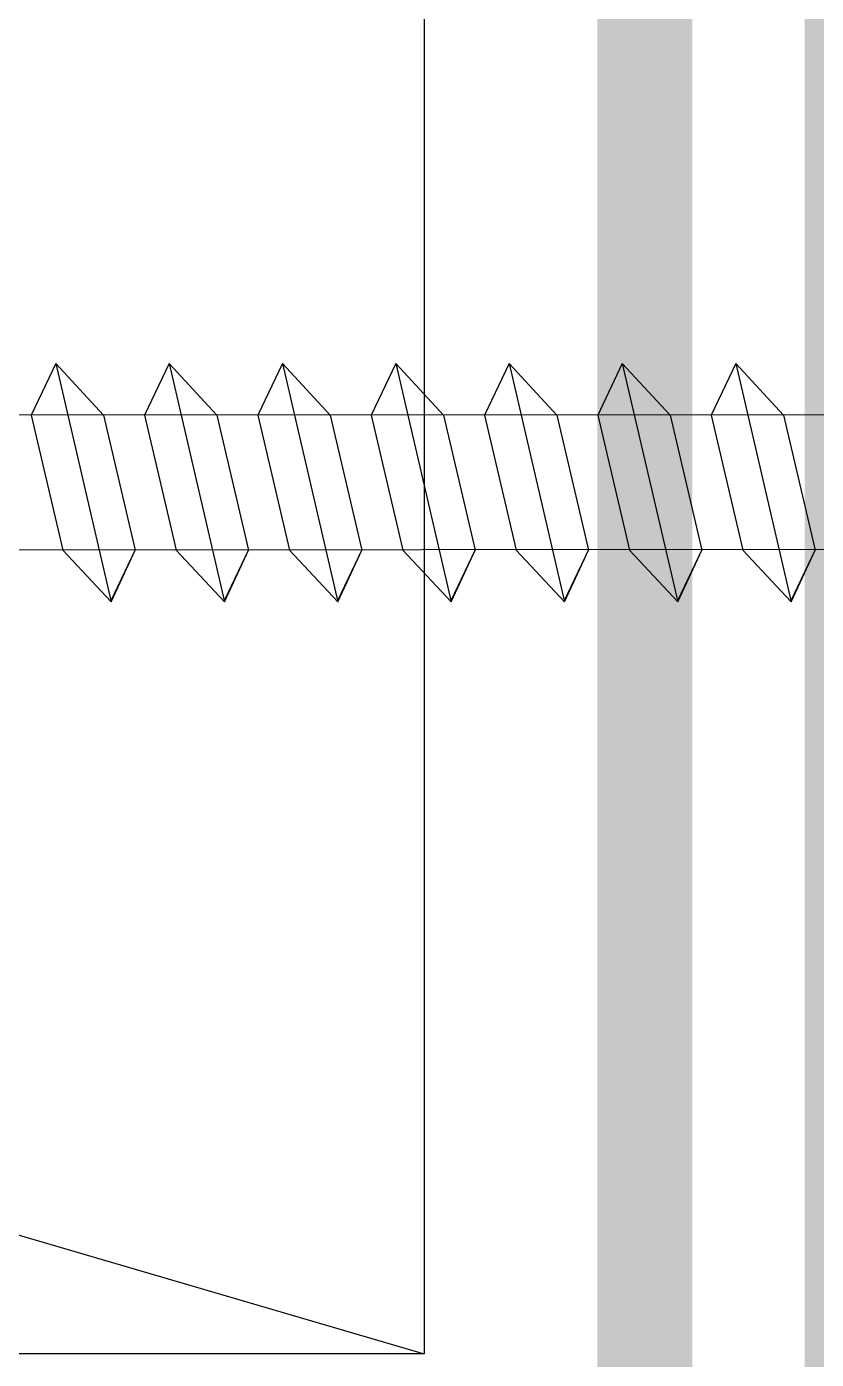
# Model space of a CAD drawing. Header units: inches. Extents: x -763.7 to -743.6, y -96.2 to -79.4.
# Drawn here: x -760.111 to -759.799, y -83.851 to -83.325 of the extents above; entities that cross this region are included whole.
import ezdxf

# ---------------------------------------------------------------- set-up
doc = ezdxf.new("R2010")
doc.units = ezdxf.units.IN
doc.header["$MEASUREMENT"] = 0
doc.layers.get('0').update_dxf_attribs({"linetype": 'CONTINUOUS'})
for name, color, linetype in [('FSBP-ACCESSORY-OTHER', 7, 'CONTINUOUS'), ('FSBP-ANNO-NOTE', 7, 'CONTINUOUS'), ('FSBP-MEMBRANE', 7, 'CONTINUOUS'), ('FSBP-WOOD', 7, 'CONTINUOUS')]:
    doc.layers.add(name, color=color, linetype=linetype)
doc.styles.add('ARIAL_NAR', font='ARIALN.TTF')
doc.dimstyles.new('FSBP-LEADER', dxfattribs={"dimtxt": 0.1875, "dimasz": 0.25, "dimexe": 0.0625, "dimexo": 0.125, "dimgap": 0.125, "dimtad": 0, "dimtih": 1, "dimtoh": 1, "dimdec": 4, "dimzin": 0, "dimdsep": 46, "dimlunit": 4, "dimtxsty": 'ARIAL_NAR', "dimcen": 0.09375, "dimclrd": 256, "dimclre": 256, "dimclrt": 256, "dimadec": 0, "dimazin": 0, "dimtfac": 1, "dimtdec": 4, "dimtofl": 0, "dimtmove": 0, "dimatfit": 3, "dimfxl": 0, "dimtolj": 1, "dimtzin": 0, "dimlwd": -1, "dimlwe": -1, "dimarcsym": 0})

msp = doc.modelspace()

# ---------------------------------------------------------------- linework, layer by layer
for p, q in [((-760.0993, -83.45795), (-760.10896, -83.47834)), ((-760.0993, -83.45795), (-760.10896, -83.47834)), ((-760.0993, -83.45795), (-760.10896, -83.47834)), ((-760.0993, -83.45795), (-760.10896, -83.47834)), ((-760.0993, -83.45795), (-760.10896, -83.47834)), ((-760.0993, -83.45795), (-760.10896, -83.47834)), ((-760.0993, -83.45795), (-760.10896, -83.47834)), ((-760.0993, -83.45795), (-760.10896, -83.47834)), ((-760.0993, -83.45795), (-760.10896, -83.47834)), ((-760.0993, -83.45795), (-760.10896, -83.47834)), ((-760.0993, -83.45795), (-760.10896, -83.47834)), ((-760.0993, -83.45795), (-760.10896, -83.47834)), ((-760.0993, -83.45795), (-760.10896, -83.47834)), ((-760.0993, -83.45795), (-760.10896, -83.47834)), ((-760.0993, -83.45795), (-760.10896, -83.47834)), ((-760.0993, -83.45795), (-760.10896, -83.47834)), ((-760.0993, -83.45795), (-760.07733, -83.55206)), ((-760.0993, -83.45795), (-760.08045, -83.47833)), ((-760.0993, -83.45795), (-760.07733, -83.55206)), ((-760.0993, -83.45795), (-760.08045, -83.47833)), ((-760.0993, -83.45795), (-760.07733, -83.55206)), ((-760.0993, -83.45795), (-760.08045, -83.47833)), ((-760.0993, -83.45795), (-760.07733, -83.55206)), ((-760.0993, -83.45795), (-760.08045, -83.47833)), ((-760.0993, -83.45795), (-760.07733, -83.55206)), ((-760.0993, -83.45795), (-760.08045, -83.47833)), ((-760.0993, -83.45795), (-760.07733, -83.55206)), ((-760.0993, -83.45795), (-760.08045, -83.47833)), ((-760.0993, -83.45795), (-760.07733, -83.55206)), ((-760.0993, -83.45795), (-760.08045, -83.47833)), ((-760.0993, -83.45795), (-760.07733, -83.55206)), ((-760.0993, -83.45795), (-760.08045, -83.47833)), ((-760.0993, -83.45795), (-760.07733, -83.55206)), ((-760.0993, -83.45795), (-760.08045, -83.47833)), ((-760.0993, -83.45795), (-760.07733, -83.55206)), ((-760.0993, -83.45795), (-760.08045, -83.47833)), ((-760.0993, -83.45795), (-760.07733, -83.55206)), ((-760.0993, -83.45795), (-760.08045, -83.47833)), ((-760.0993, -83.45795), (-760.07733, -83.55206)), ((-760.0993, -83.45795), (-760.08045, -83.47833)), ((-760.0993, -83.45795), (-760.07733, -83.55206)), ((-760.0993, -83.45795), (-760.08045, -83.47833)), ((-760.0993, -83.45795), (-760.07733, -83.55206)), ((-760.0993, -83.45795), (-760.08045, -83.47833)), ((-760.0993, -83.45795), (-760.07733, -83.55206)), ((-760.0993, -83.45795), (-760.08045, -83.47833)), ((-760.0993, -83.45795), (-760.07733, -83.55206)), ((-760.0993, -83.45795), (-760.08045, -83.47833)), ((-760.05453, -83.45795), (-760.0642, -83.47834)), ((-760.05453, -83.45795), (-760.0642, -83.47834)), ((-760.05453, -83.45795), (-760.0642, -83.47834)), ((-760.05453, -83.45795), (-760.0642, -83.47834)), ((-760.05453, -83.45795), (-760.0642, -83.47834)), ((-760.05453, -83.45795), (-760.0642, -83.47834)), ((-760.05453, -83.45795), (-760.0642, -83.47834)), ((-760.05453, -83.45795), (-760.0642, -83.47834)), ((-760.05453, -83.45795), (-760.0642, -83.47834)), ((-760.05453, -83.45795), (-760.0642, -83.47834)), ((-760.05453, -83.45795), (-760.0642, -83.47834)), ((-760.05453, -83.45795), (-760.0642, -83.47834)), ((-760.05453, -83.45795), (-760.0642, -83.47834)), ((-760.05453, -83.45795), (-760.0642, -83.47834)), ((-760.05453, -83.45795), (-760.0642, -83.47834)), ((-760.05453, -83.45795), (-760.0642, -83.47834)), ((-760.05453, -83.45795), (-760.03257, -83.55206)), ((-760.05453, -83.45795), (-760.03568, -83.47833)), ((-760.05453, -83.45795), (-760.03257, -83.55206)), ((-760.05453, -83.45795), (-760.03568, -83.47833)), ((-760.05453, -83.45795), (-760.03257, -83.55206)), ((-760.05453, -83.45795), (-760.03568, -83.47833)), ((-760.05453, -83.45795), (-760.03257, -83.55206)), ((-760.05453, -83.45795), (-760.03568, -83.47833)), ((-760.05453, -83.45795), (-760.03257, -83.55206)), ((-760.05453, -83.45795), (-760.03568, -83.47833)), ((-760.05453, -83.45795), (-760.03257, -83.55206)), ((-760.05453, -83.45795), (-760.03568, -83.47833)), ((-760.05453, -83.45795), (-760.03257, -83.55206)), ((-760.05453, -83.45795), (-760.03568, -83.47833)), ((-760.05453, -83.45795), (-760.03257, -83.55206)), ((-760.05453, -83.45795), (-760.03568, -83.47833)), ((-760.05453, -83.45795), (-760.03257, -83.55206)), ((-760.05453, -83.45795), (-760.03568, -83.47833)), ((-760.05453, -83.45795), (-760.03257, -83.55206)), ((-760.05453, -83.45795), (-760.03568, -83.47833)), ((-760.05453, -83.45795), (-760.03257, -83.55206)), ((-760.05453, -83.45795), (-760.03568, -83.47833)), ((-760.05453, -83.45795), (-760.03257, -83.55206)), ((-760.05453, -83.45795), (-760.03568, -83.47833)), ((-760.05453, -83.45795), (-760.03257, -83.55206)), ((-760.05453, -83.45795), (-760.03568, -83.47833)), ((-760.05453, -83.45795), (-760.03257, -83.55206)), ((-760.05453, -83.45795), (-760.03568, -83.47833)), ((-760.05453, -83.45795), (-760.03257, -83.55206)), ((-760.05453, -83.45795), (-760.03568, -83.47833)), ((-760.05453, -83.45795), (-760.03257, -83.55206)), ((-760.05453, -83.45795), (-760.03568, -83.47833)), ((-760.00977, -83.45795), (-760.01943, -83.47834)), ((-760.00977, -83.45795), (-760.01943, -83.47834)), ((-760.00977, -83.45795), (-760.01943, -83.47834)), ((-760.00977, -83.45795), (-760.01943, -83.47834)), ((-760.00977, -83.45795), (-760.01943, -83.47834)), ((-760.00977, -83.45795), (-760.01943, -83.47834)), ((-760.00977, -83.45795), (-760.01943, -83.47834)), ((-760.00977, -83.45795), (-760.01943, -83.47834)), ((-760.00977, -83.45795), (-760.01943, -83.47834)), ((-760.00977, -83.45795), (-760.01943, -83.47834)), ((-760.00977, -83.45795), (-760.01943, -83.47834)), ((-760.00977, -83.45795), (-760.01943, -83.47834)), ((-760.00977, -83.45795), (-760.01943, -83.47834)), ((-760.00977, -83.45795), (-760.01943, -83.47834)), ((-760.00977, -83.45795), (-760.01943, -83.47834)), ((-760.00977, -83.45795), (-760.01943, -83.47834)), ((-760.00977, -83.45795), (-759.98781, -83.55206)), ((-760.00977, -83.45795), (-759.99092, -83.47833)), ((-760.00977, -83.45795), (-759.98781, -83.55206)), ((-760.00977, -83.45795), (-759.99092, -83.47833)), ((-760.00977, -83.45795), (-759.98781, -83.55206)), ((-760.00977, -83.45795), (-759.99092, -83.47833)), ((-760.00977, -83.45795), (-759.98781, -83.55206)), ((-760.00977, -83.45795), (-759.99092, -83.47833)), ((-760.00977, -83.45795), (-759.98781, -83.55206)), ((-760.00977, -83.45795), (-759.99092, -83.47833)), ((-760.00977, -83.45795), (-759.98781, -83.55206)), ((-760.00977, -83.45795), (-759.99092, -83.47833)), ((-760.00977, -83.45795), (-759.98781, -83.55206)), ((-760.00977, -83.45795), (-759.99092, -83.47833)), ((-760.00977, -83.45795), (-759.98781, -83.55206)), ((-760.00977, -83.45795), (-759.99092, -83.47833)), ((-760.00977, -83.45795), (-759.98781, -83.55206)), ((-760.00977, -83.45795), (-759.99092, -83.47833)), ((-760.00977, -83.45795), (-759.98781, -83.55206)), ((-760.00977, -83.45795), (-759.99092, -83.47833)), ((-760.00977, -83.45795), (-759.98781, -83.55206)), ((-760.00977, -83.45795), (-759.99092, -83.47833)), ((-760.00977, -83.45795), (-759.98781, -83.55206)), ((-760.00977, -83.45795), (-759.99092, -83.47833)), ((-760.00977, -83.45795), (-759.98781, -83.55206)), ((-760.00977, -83.45795), (-759.99092, -83.47833)), ((-760.00977, -83.45795), (-759.98781, -83.55206)), ((-760.00977, -83.45795), (-759.99092, -83.47833)), ((-760.00977, -83.45795), (-759.98781, -83.55206)), ((-760.00977, -83.45795), (-759.99092, -83.47833)), ((-760.00977, -83.45795), (-759.98781, -83.55206)), ((-760.00977, -83.45795), (-759.99092, -83.47833)), ((-759.965, -83.45795), (-759.97467, -83.47834)), ((-759.965, -83.45795), (-759.97467, -83.47834)), ((-759.965, -83.45795), (-759.97467, -83.47834)), ((-759.965, -83.45795), (-759.97467, -83.47834)), ((-759.965, -83.45795), (-759.97467, -83.47834)), ((-759.965, -83.45795), (-759.97467, -83.47834)), ((-759.965, -83.45795), (-759.97467, -83.47834)), ((-759.965, -83.45795), (-759.97467, -83.47834)), ((-759.965, -83.45795), (-759.97467, -83.47834)), ((-759.965, -83.45795), (-759.97467, -83.47834)), ((-759.965, -83.45795), (-759.97467, -83.47834)), ((-759.965, -83.45795), (-759.97467, -83.47834)), ((-759.965, -83.45795), (-759.97467, -83.47834)), ((-759.965, -83.45795), (-759.97467, -83.47834)), ((-759.965, -83.45795), (-759.97467, -83.47834)), ((-759.965, -83.45795), (-759.97467, -83.47834)), ((-759.965, -83.45795), (-759.94304, -83.55206)), ((-759.965, -83.45795), (-759.94616, -83.47833)), ((-759.965, -83.45795), (-759.94304, -83.55206)), ((-759.965, -83.45795), (-759.94616, -83.47833)), ((-759.965, -83.45795), (-759.94304, -83.55206)), ((-759.965, -83.45795), (-759.94616, -83.47833)), ((-759.965, -83.45795), (-759.94304, -83.55206)), ((-759.965, -83.45795), (-759.94616, -83.47833)), ((-759.965, -83.45795), (-759.94304, -83.55206)), ((-759.965, -83.45795), (-759.94616, -83.47833)), ((-759.965, -83.45795), (-759.94304, -83.55206)), ((-759.965, -83.45795), (-759.94616, -83.47833)), ((-759.965, -83.45795), (-759.94304, -83.55206)), ((-759.965, -83.45795), (-759.94616, -83.47833)), ((-759.965, -83.45795), (-759.94304, -83.55206)), ((-759.965, -83.45795), (-759.94616, -83.47833)), ((-759.965, -83.45795), (-759.94304, -83.55206)), ((-759.965, -83.45795), (-759.94616, -83.47833)), ((-759.965, -83.45795), (-759.94304, -83.55206)), ((-759.965, -83.45795), (-759.94616, -83.47833)), ((-759.965, -83.45795), (-759.94304, -83.55206)), ((-759.965, -83.45795), (-759.94616, -83.47833)), ((-759.965, -83.45795), (-759.94304, -83.55206)), ((-759.965, -83.45795), (-759.94616, -83.47833)), ((-759.965, -83.45795), (-759.94304, -83.55206)), ((-759.965, -83.45795), (-759.94616, -83.47833)), ((-759.965, -83.45795), (-759.94304, -83.55206)), ((-759.965, -83.45795), (-759.94616, -83.47833)), ((-759.965, -83.45795), (-759.94304, -83.55206)), ((-759.965, -83.45795), (-759.94616, -83.47833)), ((-759.965, -83.45795), (-759.94304, -83.55206)), ((-759.965, -83.45795), (-759.94616, -83.47833)), ((-759.92024, -83.45795), (-759.9299, -83.47834)), ((-759.92024, -83.45795), (-759.9299, -83.47834)), ((-759.92024, -83.45795), (-759.9299, -83.47834)), ((-759.92024, -83.45795), (-759.9299, -83.47834)), ((-759.92024, -83.45795), (-759.9299, -83.47834)), ((-759.92024, -83.45795), (-759.9299, -83.47834)), ((-759.92024, -83.45795), (-759.9299, -83.47834)), ((-759.92024, -83.45795), (-759.9299, -83.47834)), ((-759.92024, -83.45795), (-759.9299, -83.47834)), ((-759.92024, -83.45795), (-759.9299, -83.47834)), ((-759.92024, -83.45795), (-759.9299, -83.47834)), ((-759.92024, -83.45795), (-759.9299, -83.47834)), ((-759.92024, -83.45795), (-759.9299, -83.47834)), ((-759.92024, -83.45795), (-759.9299, -83.47834)), ((-759.92024, -83.45795), (-759.9299, -83.47834)), ((-759.92024, -83.45795), (-759.9299, -83.47834)), ((-759.92024, -83.45795), (-759.89828, -83.55206)), ((-759.92024, -83.45795), (-759.90139, -83.47833)), ((-759.92024, -83.45795), (-759.89828, -83.55206)), ((-759.92024, -83.45795), (-759.90139, -83.47833)), ((-759.92024, -83.45795), (-759.89828, -83.55206)), ((-759.92024, -83.45795), (-759.90139, -83.47833)), ((-759.92024, -83.45795), (-759.89828, -83.55206)), ((-759.92024, -83.45795), (-759.90139, -83.47833)), ((-759.92024, -83.45795), (-759.89828, -83.55206)), ((-759.92024, -83.45795), (-759.90139, -83.47833)), ((-759.92024, -83.45795), (-759.89828, -83.55206)), ((-759.92024, -83.45795), (-759.90139, -83.47833)), ((-759.92024, -83.45795), (-759.89828, -83.55206)), ((-759.92024, -83.45795), (-759.90139, -83.47833)), ((-759.92024, -83.45795), (-759.89828, -83.55206)), ((-759.92024, -83.45795), (-759.90139, -83.47833)), ((-759.92024, -83.45795), (-759.89828, -83.55206)), ((-759.92024, -83.45795), (-759.90139, -83.47833)), ((-759.92024, -83.45795), (-759.89828, -83.55206)), ((-759.92024, -83.45795), (-759.90139, -83.47833)), ((-759.92024, -83.45795), (-759.89828, -83.55206)), ((-759.92024, -83.45795), (-759.90139, -83.47833)), ((-759.92024, -83.45795), (-759.89828, -83.55206)), ((-759.92024, -83.45795), (-759.90139, -83.47833)), ((-759.92024, -83.45795), (-759.89828, -83.55206)), ((-759.92024, -83.45795), (-759.90139, -83.47833)), ((-759.92024, -83.45795), (-759.89828, -83.55206)), ((-759.92024, -83.45795), (-759.90139, -83.47833)), ((-759.92024, -83.45795), (-759.89828, -83.55206)), ((-759.92024, -83.45795), (-759.90139, -83.47833)), ((-759.92024, -83.45795), (-759.89828, -83.55206)), ((-759.92024, -83.45795), (-759.90139, -83.47833)), ((-759.87548, -83.45795), (-759.88514, -83.47834)), ((-759.87548, -83.45795), (-759.88514, -83.47834)), ((-759.87548, -83.45795), (-759.88514, -83.47834)), ((-759.87548, -83.45795), (-759.88514, -83.47834)), ((-759.87548, -83.45795), (-759.88514, -83.47834)), ((-759.87548, -83.45795), (-759.88514, -83.47834)), ((-759.87548, -83.45795), (-759.88514, -83.47834)), ((-759.87548, -83.45795), (-759.88514, -83.47834)), ((-759.87548, -83.45795), (-759.88514, -83.47834)), ((-759.87548, -83.45795), (-759.88514, -83.47834)), ((-759.87548, -83.45795), (-759.88514, -83.47834)), ((-759.87548, -83.45795), (-759.88514, -83.47834)), ((-759.87548, -83.45795), (-759.88514, -83.47834)), ((-759.87548, -83.45795), (-759.88514, -83.47834)), ((-759.87548, -83.45795), (-759.88514, -83.47834)), ((-759.87548, -83.45795), (-759.88514, -83.47834)), ((-759.87548, -83.45795), (-759.85351, -83.55206)), ((-759.87548, -83.45795), (-759.85663, -83.47833)), ((-759.87548, -83.45795), (-759.85351, -83.55206)), ((-759.87548, -83.45795), (-759.85663, -83.47833)), ((-759.87548, -83.45795), (-759.85351, -83.55206)), ((-759.87548, -83.45795), (-759.85663, -83.47833)), ((-759.87548, -83.45795), (-759.85351, -83.55206)), ((-759.87548, -83.45795), (-759.85663, -83.47833)), ((-759.87548, -83.45795), (-759.85351, -83.55206)), ((-759.87548, -83.45795), (-759.85663, -83.47833)), ((-759.87548, -83.45795), (-759.85351, -83.55206)), ((-759.87548, -83.45795), (-759.85663, -83.47833)), ((-759.87548, -83.45795), (-759.85351, -83.55206)), ((-759.87548, -83.45795), (-759.85663, -83.47833)), ((-759.87548, -83.45795), (-759.85351, -83.55206)), ((-759.87548, -83.45795), (-759.85663, -83.47833)), ((-759.87548, -83.45795), (-759.85351, -83.55206)), ((-759.87548, -83.45795), (-759.85663, -83.47833)), ((-759.87548, -83.45795), (-759.85351, -83.55206)), ((-759.87548, -83.45795), (-759.85663, -83.47833)), ((-759.87548, -83.45795), (-759.85351, -83.55206)), ((-759.87548, -83.45795), (-759.85663, -83.47833)), ((-759.87548, -83.45795), (-759.85351, -83.55206)), ((-759.87548, -83.45795), (-759.85663, -83.47833)), ((-759.87548, -83.45795), (-759.85351, -83.55206)), ((-759.87548, -83.45795), (-759.85663, -83.47833)), ((-759.87548, -83.45795), (-759.85351, -83.55206)), ((-759.87548, -83.45795), (-759.85663, -83.47833)), ((-759.87548, -83.45795), (-759.85351, -83.55206)), ((-759.87548, -83.45795), (-759.85663, -83.47833)), ((-759.87548, -83.45795), (-759.85351, -83.55206)), ((-759.87548, -83.45795), (-759.85663, -83.47833)), ((-759.83071, -83.45795), (-759.84037, -83.47834)), ((-759.83071, -83.45795), (-759.84037, -83.47834)), ((-759.83071, -83.45795), (-759.84037, -83.47834)), ((-759.83071, -83.45795), (-759.84037, -83.47834)), ((-759.83071, -83.45795), (-759.84037, -83.47834)), ((-759.83071, -83.45795), (-759.84037, -83.47834)), ((-759.83071, -83.45795), (-759.84037, -83.47834)), ((-759.83071, -83.45795), (-759.84037, -83.47834)), ((-759.83071, -83.45795), (-759.84037, -83.47834)), ((-759.83071, -83.45795), (-759.84037, -83.47834)), ((-759.83071, -83.45795), (-759.84037, -83.47834)), ((-759.83071, -83.45795), (-759.84037, -83.47834)), ((-759.83071, -83.45795), (-759.84037, -83.47834)), ((-759.83071, -83.45795), (-759.84037, -83.47834)), ((-759.83071, -83.45795), (-759.84037, -83.47834)), ((-759.83071, -83.45795), (-759.84037, -83.47834)), ((-759.83071, -83.45795), (-759.80875, -83.55206)), ((-759.83071, -83.45795), (-759.81186, -83.47833)), ((-759.83071, -83.45795), (-759.80875, -83.55206)), ((-759.83071, -83.45795), (-759.81186, -83.47833)), ((-759.83071, -83.45795), (-759.80875, -83.55206)), ((-759.83071, -83.45795), (-759.81186, -83.47833)), ((-759.83071, -83.45795), (-759.80875, -83.55206)), ((-759.83071, -83.45795), (-759.81186, -83.47833)), ((-759.83071, -83.45795), (-759.80875, -83.55206)), ((-759.83071, -83.45795), (-759.81186, -83.47833)), ((-759.83071, -83.45795), (-759.80875, -83.55206)), ((-759.83071, -83.45795), (-759.81186, -83.47833)), ((-759.83071, -83.45795), (-759.80875, -83.55206)), ((-759.83071, -83.45795), (-759.81186, -83.47833)), ((-759.83071, -83.45795), (-759.80875, -83.55206)), ((-759.83071, -83.45795), (-759.81186, -83.47833)), ((-759.83071, -83.45795), (-759.80875, -83.55206)), ((-759.83071, -83.45795), (-759.81186, -83.47833)), ((-759.83071, -83.45795), (-759.80875, -83.55206)), ((-759.83071, -83.45795), (-759.81186, -83.47833)), ((-759.83071, -83.45795), (-759.80875, -83.55206)), ((-759.83071, -83.45795), (-759.81186, -83.47833)), ((-759.83071, -83.45795), (-759.80875, -83.55206)), ((-759.83071, -83.45795), (-759.81186, -83.47833)), ((-759.83071, -83.45795), (-759.80875, -83.55206)), ((-759.83071, -83.45795), (-759.81186, -83.47833)), ((-759.83071, -83.45795), (-759.80875, -83.55206)), ((-759.83071, -83.45795), (-759.81186, -83.47833)), ((-759.83071, -83.45795), (-759.80875, -83.55206)), ((-759.83071, -83.45795), (-759.81186, -83.47833)), ((-759.83071, -83.45795), (-759.80875, -83.55206)), ((-759.83071, -83.45795), (-759.81186, -83.47833)), ((-760.10896, -83.47834), (-760.09644, -83.53169)), ((-760.10896, -83.47834), (-760.09644, -83.53169)), ((-760.10896, -83.47834), (-760.09644, -83.53169)), ((-760.10896, -83.47834), (-760.09644, -83.53169)), ((-760.10896, -83.47834), (-760.09644, -83.53169)), ((-760.10896, -83.47834), (-760.09644, -83.53169)), ((-760.10896, -83.47834), (-760.09644, -83.53169)), ((-760.10896, -83.47834), (-760.09644, -83.53169)), ((-760.10896, -83.47834), (-760.09644, -83.53169)), ((-760.10896, -83.47834), (-760.09644, -83.53169)), ((-760.10896, -83.47834), (-760.09644, -83.53169)), ((-760.10896, -83.47834), (-760.09644, -83.53169)), ((-760.10896, -83.47834), (-760.09644, -83.53169)), ((-760.10896, -83.47834), (-760.09644, -83.53169)), ((-760.10896, -83.47834), (-760.09644, -83.53169)), ((-760.10896, -83.47834), (-760.09644, -83.53169)), ((-760.08045, -83.47833), (-760.06795, -83.53158)), ((-760.08045, -83.47833), (-760.06795, -83.53158)), ((-760.08045, -83.47833), (-760.06795, -83.53158)), ((-760.08045, -83.47833), (-760.06795, -83.53158)), ((-760.08045, -83.47833), (-760.06795, -83.53158)), ((-760.08045, -83.47833), (-760.06795, -83.53158)), ((-760.08045, -83.47833), (-760.06795, -83.53158)), ((-760.08045, -83.47833), (-760.06795, -83.53158)), ((-760.08045, -83.47833), (-760.06795, -83.53158)), ((-760.08045, -83.47833), (-760.06795, -83.53158)), ((-760.08045, -83.47833), (-760.06795, -83.53158)), ((-760.08045, -83.47833), (-760.06795, -83.53158)), ((-760.08045, -83.47833), (-760.06795, -83.53158)), ((-760.08045, -83.47833), (-760.06795, -83.53158)), ((-760.08045, -83.47833), (-760.06795, -83.53158)), ((-760.08045, -83.47833), (-760.06795, -83.53158)), ((-760.0642, -83.47834), (-760.05167, -83.53169)), ((-760.0642, -83.47834), (-760.05167, -83.53169)), ((-760.0642, -83.47834), (-760.05167, -83.53169)), ((-760.0642, -83.47834), (-760.05167, -83.53169)), ((-760.0642, -83.47834), (-760.05167, -83.53169)), ((-760.0642, -83.47834), (-760.05167, -83.53169)), ((-760.0642, -83.47834), (-760.05167, -83.53169)), ((-760.0642, -83.47834), (-760.05167, -83.53169)), ((-760.0642, -83.47834), (-760.05167, -83.53169)), ((-760.0642, -83.47834), (-760.05167, -83.53169)), ((-760.0642, -83.47834), (-760.05167, -83.53169)), ((-760.0642, -83.47834), (-760.05167, -83.53169)), ((-760.0642, -83.47834), (-760.05167, -83.53169)), ((-760.0642, -83.47834), (-760.05167, -83.53169)), ((-760.0642, -83.47834), (-760.05167, -83.53169)), ((-760.0642, -83.47834), (-760.05167, -83.53169)), ((-760.03568, -83.47833), (-760.02318, -83.53158)), ((-760.03568, -83.47833), (-760.02318, -83.53158)), ((-760.03568, -83.47833), (-760.02318, -83.53158)), ((-760.03568, -83.47833), (-760.02318, -83.53158)), ((-760.03568, -83.47833), (-760.02318, -83.53158)), ((-760.03568, -83.47833), (-760.02318, -83.53158)), ((-760.03568, -83.47833), (-760.02318, -83.53158)), ((-760.03568, -83.47833), (-760.02318, -83.53158)), ((-760.03568, -83.47833), (-760.02318, -83.53158)), ((-760.03568, -83.47833), (-760.02318, -83.53158)), ((-760.03568, -83.47833), (-760.02318, -83.53158)), ((-760.03568, -83.47833), (-760.02318, -83.53158)), ((-760.03568, -83.47833), (-760.02318, -83.53158)), ((-760.03568, -83.47833), (-760.02318, -83.53158)), ((-760.03568, -83.47833), (-760.02318, -83.53158)), ((-760.03568, -83.47833), (-760.02318, -83.53158)), ((-760.01943, -83.47834), (-760.00691, -83.53169)), ((-760.01943, -83.47834), (-760.00691, -83.53169)), ((-760.01943, -83.47834), (-760.00691, -83.53169)), ((-760.01943, -83.47834), (-760.00691, -83.53169)), ((-760.01943, -83.47834), (-760.00691, -83.53169)), ((-760.01943, -83.47834), (-760.00691, -83.53169)), ((-760.01943, -83.47834), (-760.00691, -83.53169)), ((-760.01943, -83.47834), (-760.00691, -83.53169)), ((-760.01943, -83.47834), (-760.00691, -83.53169)), ((-760.01943, -83.47834), (-760.00691, -83.53169)), ((-760.01943, -83.47834), (-760.00691, -83.53169)), ((-760.01943, -83.47834), (-760.00691, -83.53169)), ((-760.01943, -83.47834), (-760.00691, -83.53169)), ((-760.01943, -83.47834), (-760.00691, -83.53169)), ((-760.01943, -83.47834), (-760.00691, -83.53169)), ((-760.01943, -83.47834), (-760.00691, -83.53169)), ((-759.99092, -83.47833), (-759.97842, -83.53158)), ((-759.99092, -83.47833), (-759.97842, -83.53158)), ((-759.99092, -83.47833), (-759.97842, -83.53158)), ((-759.99092, -83.47833), (-759.97842, -83.53158)), ((-759.99092, -83.47833), (-759.97842, -83.53158)), ((-759.99092, -83.47833), (-759.97842, -83.53158)), ((-759.99092, -83.47833), (-759.97842, -83.53158)), ((-759.99092, -83.47833), (-759.97842, -83.53158)), ((-759.99092, -83.47833), (-759.97842, -83.53158)), ((-759.99092, -83.47833), (-759.97842, -83.53158)), ((-759.99092, -83.47833), (-759.97842, -83.53158)), ((-759.99092, -83.47833), (-759.97842, -83.53158)), ((-759.99092, -83.47833), (-759.97842, -83.53158)), ((-759.99092, -83.47833), (-759.97842, -83.53158)), ((-759.99092, -83.47833), (-759.97842, -83.53158)), ((-759.99092, -83.47833), (-759.97842, -83.53158)), ((-759.97467, -83.47834), (-759.96215, -83.53169)), ((-759.97467, -83.47834), (-759.96215, -83.53169)), ((-759.97467, -83.47834), (-759.96215, -83.53169)), ((-759.97467, -83.47834), (-759.96215, -83.53169)), ((-759.97467, -83.47834), (-759.96215, -83.53169)), ((-759.97467, -83.47834), (-759.96215, -83.53169)), ((-759.97467, -83.47834), (-759.96215, -83.53169)), ((-759.97467, -83.47834), (-759.96215, -83.53169)), ((-759.97467, -83.47834), (-759.96215, -83.53169)), ((-759.97467, -83.47834), (-759.96215, -83.53169)), ((-759.97467, -83.47834), (-759.96215, -83.53169)), ((-759.97467, -83.47834), (-759.96215, -83.53169)), ((-759.97467, -83.47834), (-759.96215, -83.53169)), ((-759.97467, -83.47834), (-759.96215, -83.53169)), ((-759.97467, -83.47834), (-759.96215, -83.53169)), ((-759.97467, -83.47834), (-759.96215, -83.53169)), ((-759.94616, -83.47833), (-759.93365, -83.53158)), ((-759.94616, -83.47833), (-759.93365, -83.53158)), ((-759.94616, -83.47833), (-759.93365, -83.53158)), ((-759.94616, -83.47833), (-759.93365, -83.53158)), ((-759.94616, -83.47833), (-759.93365, -83.53158)), ((-759.94616, -83.47833), (-759.93365, -83.53158)), ((-759.94616, -83.47833), (-759.93365, -83.53158)), ((-759.94616, -83.47833), (-759.93365, -83.53158)), ((-759.94616, -83.47833), (-759.93365, -83.53158)), ((-759.94616, -83.47833), (-759.93365, -83.53158)), ((-759.94616, -83.47833), (-759.93365, -83.53158)), ((-759.94616, -83.47833), (-759.93365, -83.53158)), ((-759.94616, -83.47833), (-759.93365, -83.53158)), ((-759.94616, -83.47833), (-759.93365, -83.53158)), ((-759.94616, -83.47833), (-759.93365, -83.53158)), ((-759.94616, -83.47833), (-759.93365, -83.53158)), ((-759.9299, -83.47834), (-759.91738, -83.53169)), ((-759.9299, -83.47834), (-759.91738, -83.53169)), ((-759.9299, -83.47834), (-759.91738, -83.53169)), ((-759.9299, -83.47834), (-759.91738, -83.53169)), ((-759.9299, -83.47834), (-759.91738, -83.53169)), ((-759.9299, -83.47834), (-759.91738, -83.53169)), ((-759.9299, -83.47834), (-759.91738, -83.53169)), ((-759.9299, -83.47834), (-759.91738, -83.53169)), ((-759.9299, -83.47834), (-759.91738, -83.53169)), ((-759.9299, -83.47834), (-759.91738, -83.53169)), ((-759.9299, -83.47834), (-759.91738, -83.53169)), ((-759.9299, -83.47834), (-759.91738, -83.53169)), ((-759.9299, -83.47834), (-759.91738, -83.53169)), ((-759.9299, -83.47834), (-759.91738, -83.53169)), ((-759.9299, -83.47834), (-759.91738, -83.53169)), ((-759.9299, -83.47834), (-759.91738, -83.53169)), ((-759.90139, -83.47833), (-759.88889, -83.53158)), ((-759.90139, -83.47833), (-759.88889, -83.53158)), ((-759.90139, -83.47833), (-759.88889, -83.53158)), ((-759.90139, -83.47833), (-759.88889, -83.53158)), ((-759.90139, -83.47833), (-759.88889, -83.53158)), ((-759.90139, -83.47833), (-759.88889, -83.53158)), ((-759.90139, -83.47833), (-759.88889, -83.53158)), ((-759.90139, -83.47833), (-759.88889, -83.53158)), ((-759.90139, -83.47833), (-759.88889, -83.53158)), ((-759.90139, -83.47833), (-759.88889, -83.53158)), ((-759.90139, -83.47833), (-759.88889, -83.53158)), ((-759.90139, -83.47833), (-759.88889, -83.53158)), ((-759.90139, -83.47833), (-759.88889, -83.53158)), ((-759.90139, -83.47833), (-759.88889, -83.53158)), ((-759.90139, -83.47833), (-759.88889, -83.53158)), ((-759.90139, -83.47833), (-759.88889, -83.53158)), ((-759.88514, -83.47834), (-759.87262, -83.53169)), ((-759.88514, -83.47834), (-759.87262, -83.53169)), ((-759.88514, -83.47834), (-759.87262, -83.53169)), ((-759.88514, -83.47834), (-759.87262, -83.53169)), ((-759.88514, -83.47834), (-759.87262, -83.53169)), ((-759.88514, -83.47834), (-759.87262, -83.53169)), ((-759.88514, -83.47834), (-759.87262, -83.53169)), ((-759.88514, -83.47834), (-759.87262, -83.53169)), ((-759.88514, -83.47834), (-759.87262, -83.53169)), ((-759.88514, -83.47834), (-759.87262, -83.53169)), ((-759.88514, -83.47834), (-759.87262, -83.53169)), ((-759.88514, -83.47834), (-759.87262, -83.53169)), ((-759.88514, -83.47834), (-759.87262, -83.53169)), ((-759.88514, -83.47834), (-759.87262, -83.53169)), ((-759.88514, -83.47834), (-759.87262, -83.53169)), ((-759.88514, -83.47834), (-759.87262, -83.53169)), ((-759.85663, -83.47833), (-759.84412, -83.53158)), ((-759.85663, -83.47833), (-759.84412, -83.53158)), ((-759.85663, -83.47833), (-759.84412, -83.53158)), ((-759.85663, -83.47833), (-759.84412, -83.53158)), ((-759.85663, -83.47833), (-759.84412, -83.53158)), ((-759.85663, -83.47833), (-759.84412, -83.53158)), ((-759.85663, -83.47833), (-759.84412, -83.53158)), ((-759.85663, -83.47833), (-759.84412, -83.53158)), ((-759.85663, -83.47833), (-759.84412, -83.53158)), ((-759.85663, -83.47833), (-759.84412, -83.53158)), ((-759.85663, -83.47833), (-759.84412, -83.53158)), ((-759.85663, -83.47833), (-759.84412, -83.53158)), ((-759.85663, -83.47833), (-759.84412, -83.53158)), ((-759.85663, -83.47833), (-759.84412, -83.53158)), ((-759.85663, -83.47833), (-759.84412, -83.53158)), ((-759.85663, -83.47833), (-759.84412, -83.53158)), ((-759.84037, -83.47834), (-759.82785, -83.53169)), ((-759.84037, -83.47834), (-759.82785, -83.53169)), ((-759.84037, -83.47834), (-759.82785, -83.53169)), ((-759.84037, -83.47834), (-759.82785, -83.53169)), ((-759.84037, -83.47834), (-759.82785, -83.53169)), ((-759.84037, -83.47834), (-759.82785, -83.53169)), ((-759.84037, -83.47834), (-759.82785, -83.53169)), ((-759.84037, -83.47834), (-759.82785, -83.53169)), ((-759.84037, -83.47834), (-759.82785, -83.53169)), ((-759.84037, -83.47834), (-759.82785, -83.53169)), ((-759.84037, -83.47834), (-759.82785, -83.53169)), ((-759.84037, -83.47834), (-759.82785, -83.53169)), ((-759.84037, -83.47834), (-759.82785, -83.53169)), ((-759.84037, -83.47834), (-759.82785, -83.53169)), ((-759.84037, -83.47834), (-759.82785, -83.53169)), ((-759.84037, -83.47834), (-759.82785, -83.53169)), ((-759.81186, -83.47833), (-759.79936, -83.53158)), ((-759.81186, -83.47833), (-759.79936, -83.53158)), ((-759.81186, -83.47833), (-759.79936, -83.53158)), ((-759.81186, -83.47833), (-759.79936, -83.53158)), ((-759.81186, -83.47833), (-759.79936, -83.53158)), ((-759.81186, -83.47833), (-759.79936, -83.53158)), ((-759.81186, -83.47833), (-759.79936, -83.53158)), ((-759.81186, -83.47833), (-759.79936, -83.53158)), ((-759.81186, -83.47833), (-759.79936, -83.53158)), ((-759.81186, -83.47833), (-759.79936, -83.53158)), ((-759.81186, -83.47833), (-759.79936, -83.53158)), ((-759.81186, -83.47833), (-759.79936, -83.53158)), ((-759.81186, -83.47833), (-759.79936, -83.53158)), ((-759.81186, -83.47833), (-759.79936, -83.53158)), ((-759.81186, -83.47833), (-759.79936, -83.53158)), ((-759.81186, -83.47833), (-759.79936, -83.53158)), ((-760.09644, -83.53169), (-760.07733, -83.55206)), ((-760.09644, -83.53169), (-760.07733, -83.55206)), ((-760.09644, -83.53169), (-760.07733, -83.55206)), ((-760.09644, -83.53169), (-760.07733, -83.55206)), ((-760.09644, -83.53169), (-760.07733, -83.55206)), ((-760.09644, -83.53169), (-760.07733, -83.55206)), ((-760.09644, -83.53169), (-760.07733, -83.55206)), ((-760.09644, -83.53169), (-760.07733, -83.55206)), ((-760.09644, -83.53169), (-760.07733, -83.55206)), ((-760.09644, -83.53169), (-760.07733, -83.55206)), ((-760.09644, -83.53169), (-760.07733, -83.55206)), ((-760.09644, -83.53169), (-760.07733, -83.55206)), ((-760.09644, -83.53169), (-760.07733, -83.55206)), ((-760.09644, -83.53169), (-760.07733, -83.55206)), ((-760.09644, -83.53169), (-760.07733, -83.55206)), ((-760.09644, -83.53169), (-760.07733, -83.55206)), ((-760.07733, -83.55152), (-760.06783, -83.53133)), ((-760.07733, -83.55152), (-760.06783, -83.53133)), ((-760.07733, -83.55206), (-760.06783, -83.53133)), ((-760.07733, -83.55152), (-760.06783, -83.53133)), ((-760.07733, -83.55152), (-760.06783, -83.53133)), ((-760.07733, -83.55206), (-760.06783, -83.53133)), ((-760.07733, -83.55152), (-760.06783, -83.53133)), ((-760.07733, -83.55152), (-760.06783, -83.53133)), ((-760.07733, -83.55206), (-760.06783, -83.53133)), ((-760.07733, -83.55152), (-760.06783, -83.53133)), ((-760.07733, -83.55152), (-760.06783, -83.53133)), ((-760.07733, -83.55206), (-760.06783, -83.53133)), ((-760.07733, -83.55152), (-760.06783, -83.53133)), ((-760.07733, -83.55152), (-760.06783, -83.53133)), ((-760.07733, -83.55206), (-760.06783, -83.53133)), ((-760.07733, -83.55152), (-760.06783, -83.53133)), ((-760.07733, -83.55152), (-760.06783, -83.53133)), ((-760.07733, -83.55206), (-760.06783, -83.53133)), ((-760.07733, -83.55152), (-760.06783, -83.53133)), ((-760.07733, -83.55152), (-760.06783, -83.53133)), ((-760.07733, -83.55206), (-760.06783, -83.53133)), ((-760.07733, -83.55152), (-760.06783, -83.53133)), ((-760.07733, -83.55152), (-760.06783, -83.53133)), ((-760.07733, -83.55206), (-760.06783, -83.53133)), ((-760.07733, -83.55152), (-760.06783, -83.53133)), ((-760.07733, -83.55152), (-760.06783, -83.53133)), ((-760.07733, -83.55206), (-760.06783, -83.53133)), ((-760.07733, -83.55152), (-760.06783, -83.53133)), ((-760.07733, -83.55152), (-760.06783, -83.53133)), ((-760.07733, -83.55206), (-760.06783, -83.53133)), ((-760.07733, -83.55152), (-760.06783, -83.53133)), ((-760.07733, -83.55152), (-760.06783, -83.53133)), ((-760.07733, -83.55206), (-760.06783, -83.53133)), ((-760.07733, -83.55152), (-760.06783, -83.53133)), ((-760.07733, -83.55152), (-760.06783, -83.53133)), ((-760.07733, -83.55206), (-760.06783, -83.53133)), ((-760.07733, -83.55152), (-760.06783, -83.53133)), ((-760.07733, -83.55152), (-760.06783, -83.53133)), ((-760.07733, -83.55206), (-760.06783, -83.53133)), ((-760.07733, -83.55152), (-760.06783, -83.53133)), ((-760.07733, -83.55152), (-760.06783, -83.53133)), ((-760.07733, -83.55206), (-760.06783, -83.53133)), ((-760.07733, -83.55152), (-760.06783, -83.53133)), ((-760.07733, -83.55152), (-760.06783, -83.53133)), ((-760.07733, -83.55206), (-760.06783, -83.53133)), ((-760.07733, -83.55152), (-760.06783, -83.53133)), ((-760.07733, -83.55152), (-760.06783, -83.53133)), ((-760.07733, -83.55206), (-760.06783, -83.53133)), ((-760.05167, -83.53169), (-760.03257, -83.55206)), ((-760.05167, -83.53169), (-760.03257, -83.55206)), ((-760.05167, -83.53169), (-760.03257, -83.55206)), ((-760.05167, -83.53169), (-760.03257, -83.55206)), ((-760.05167, -83.53169), (-760.03257, -83.55206)), ((-760.05167, -83.53169), (-760.03257, -83.55206)), ((-760.05167, -83.53169), (-760.03257, -83.55206)), ((-760.05167, -83.53169), (-760.03257, -83.55206)), ((-760.05167, -83.53169), (-760.03257, -83.55206)), ((-760.05167, -83.53169), (-760.03257, -83.55206)), ((-760.05167, -83.53169), (-760.03257, -83.55206)), ((-760.05167, -83.53169), (-760.03257, -83.55206)), ((-760.05167, -83.53169), (-760.03257, -83.55206)), ((-760.05167, -83.53169), (-760.03257, -83.55206)), ((-760.05167, -83.53169), (-760.03257, -83.55206)), ((-760.05167, -83.53169), (-760.03257, -83.55206)), ((-760.03257, -83.55152), (-760.02306, -83.53133)), ((-760.03257, -83.55152), (-760.02306, -83.53133)), ((-760.03257, -83.55206), (-760.02306, -83.53133)), ((-760.03257, -83.55152), (-760.02306, -83.53133)), ((-760.03257, -83.55152), (-760.02306, -83.53133)), ((-760.03257, -83.55206), (-760.02306, -83.53133)), ((-760.03257, -83.55152), (-760.02306, -83.53133)), ((-760.03257, -83.55152), (-760.02306, -83.53133)), ((-760.03257, -83.55206), (-760.02306, -83.53133)), ((-760.03257, -83.55152), (-760.02306, -83.53133)), ((-760.03257, -83.55152), (-760.02306, -83.53133)), ((-760.03257, -83.55206), (-760.02306, -83.53133)), ((-760.03257, -83.55152), (-760.02306, -83.53133)), ((-760.03257, -83.55152), (-760.02306, -83.53133)), ((-760.03257, -83.55206), (-760.02306, -83.53133)), ((-760.03257, -83.55152), (-760.02306, -83.53133)), ((-760.03257, -83.55152), (-760.02306, -83.53133)), ((-760.03257, -83.55206), (-760.02306, -83.53133)), ((-760.03257, -83.55152), (-760.02306, -83.53133)), ((-760.03257, -83.55152), (-760.02306, -83.53133)), ((-760.03257, -83.55206), (-760.02306, -83.53133)), ((-760.03257, -83.55152), (-760.02306, -83.53133)), ((-760.03257, -83.55152), (-760.02306, -83.53133)), ((-760.03257, -83.55206), (-760.02306, -83.53133)), ((-760.03257, -83.55152), (-760.02306, -83.53133)), ((-760.03257, -83.55152), (-760.02306, -83.53133)), ((-760.03257, -83.55206), (-760.02306, -83.53133)), ((-760.03257, -83.55152), (-760.02306, -83.53133)), ((-760.03257, -83.55152), (-760.02306, -83.53133)), ((-760.03257, -83.55206), (-760.02306, -83.53133)), ((-760.03257, -83.55152), (-760.02306, -83.53133)), ((-760.03257, -83.55152), (-760.02306, -83.53133)), ((-760.03257, -83.55206), (-760.02306, -83.53133)), ((-760.03257, -83.55152), (-760.02306, -83.53133)), ((-760.03257, -83.55152), (-760.02306, -83.53133)), ((-760.03257, -83.55206), (-760.02306, -83.53133)), ((-760.03257, -83.55152), (-760.02306, -83.53133)), ((-760.03257, -83.55152), (-760.02306, -83.53133)), ((-760.03257, -83.55206), (-760.02306, -83.53133)), ((-760.03257, -83.55152), (-760.02306, -83.53133)), ((-760.03257, -83.55152), (-760.02306, -83.53133)), ((-760.03257, -83.55206), (-760.02306, -83.53133)), ((-760.03257, -83.55152), (-760.02306, -83.53133)), ((-760.03257, -83.55152), (-760.02306, -83.53133)), ((-760.03257, -83.55206), (-760.02306, -83.53133)), ((-760.03257, -83.55152), (-760.02306, -83.53133)), ((-760.03257, -83.55152), (-760.02306, -83.53133)), ((-760.03257, -83.55206), (-760.02306, -83.53133)), ((-760.00691, -83.53169), (-759.98781, -83.55206)), ((-760.00691, -83.53169), (-759.98781, -83.55206)), ((-760.00691, -83.53169), (-759.98781, -83.55206)), ((-760.00691, -83.53169), (-759.98781, -83.55206)), ((-760.00691, -83.53169), (-759.98781, -83.55206)), ((-760.00691, -83.53169), (-759.98781, -83.55206)), ((-760.00691, -83.53169), (-759.98781, -83.55206)), ((-760.00691, -83.53169), (-759.98781, -83.55206)), ((-760.00691, -83.53169), (-759.98781, -83.55206)), ((-760.00691, -83.53169), (-759.98781, -83.55206)), ((-760.00691, -83.53169), (-759.98781, -83.55206)), ((-760.00691, -83.53169), (-759.98781, -83.55206)), ((-760.00691, -83.53169), (-759.98781, -83.55206)), ((-760.00691, -83.53169), (-759.98781, -83.55206)), ((-760.00691, -83.53169), (-759.98781, -83.55206)), ((-760.00691, -83.53169), (-759.98781, -83.55206)), ((-759.98781, -83.55152), (-759.9783, -83.53133)), ((-759.98781, -83.55152), (-759.9783, -83.53133)), ((-759.98781, -83.55206), (-759.9783, -83.53133)), ((-759.98781, -83.55152), (-759.9783, -83.53133)), ((-759.98781, -83.55152), (-759.9783, -83.53133)), ((-759.98781, -83.55206), (-759.9783, -83.53133)), ((-759.98781, -83.55152), (-759.9783, -83.53133)), ((-759.98781, -83.55152), (-759.9783, -83.53133)), ((-759.98781, -83.55206), (-759.9783, -83.53133)), ((-759.98781, -83.55152), (-759.9783, -83.53133)), ((-759.98781, -83.55152), (-759.9783, -83.53133)), ((-759.98781, -83.55206), (-759.9783, -83.53133)), ((-759.98781, -83.55152), (-759.9783, -83.53133)), ((-759.98781, -83.55152), (-759.9783, -83.53133)), ((-759.98781, -83.55206), (-759.9783, -83.53133)), ((-759.98781, -83.55152), (-759.9783, -83.53133)), ((-759.98781, -83.55152), (-759.9783, -83.53133)), ((-759.98781, -83.55206), (-759.9783, -83.53133)), ((-759.98781, -83.55152), (-759.9783, -83.53133)), ((-759.98781, -83.55152), (-759.9783, -83.53133)), ((-759.98781, -83.55206), (-759.9783, -83.53133)), ((-759.98781, -83.55152), (-759.9783, -83.53133)), ((-759.98781, -83.55152), (-759.9783, -83.53133)), ((-759.98781, -83.55206), (-759.9783, -83.53133)), ((-759.98781, -83.55152), (-759.9783, -83.53133)), ((-759.98781, -83.55152), (-759.9783, -83.53133)), ((-759.98781, -83.55206), (-759.9783, -83.53133)), ((-759.98781, -83.55152), (-759.9783, -83.53133)), ((-759.98781, -83.55152), (-759.9783, -83.53133)), ((-759.98781, -83.55206), (-759.9783, -83.53133)), ((-759.98781, -83.55152), (-759.9783, -83.53133)), ((-759.98781, -83.55152), (-759.9783, -83.53133)), ((-759.98781, -83.55206), (-759.9783, -83.53133)), ((-759.98781, -83.55152), (-759.9783, -83.53133)), ((-759.98781, -83.55152), (-759.9783, -83.53133)), ((-759.98781, -83.55206), (-759.9783, -83.53133)), ((-759.98781, -83.55152), (-759.9783, -83.53133)), ((-759.98781, -83.55152), (-759.9783, -83.53133)), ((-759.98781, -83.55206), (-759.9783, -83.53133)), ((-759.98781, -83.55152), (-759.9783, -83.53133)), ((-759.98781, -83.55152), (-759.9783, -83.53133)), ((-759.98781, -83.55206), (-759.9783, -83.53133)), ((-759.98781, -83.55152), (-759.9783, -83.53133)), ((-759.98781, -83.55152), (-759.9783, -83.53133)), ((-759.98781, -83.55206), (-759.9783, -83.53133)), ((-759.98781, -83.55152), (-759.9783, -83.53133)), ((-759.98781, -83.55152), (-759.9783, -83.53133)), ((-759.98781, -83.55206), (-759.9783, -83.53133)), ((-759.96215, -83.53169), (-759.94304, -83.55206)), ((-759.96215, -83.53169), (-759.94304, -83.55206)), ((-759.96215, -83.53169), (-759.94304, -83.55206)), ((-759.96215, -83.53169), (-759.94304, -83.55206)), ((-759.96215, -83.53169), (-759.94304, -83.55206)), ((-759.96215, -83.53169), (-759.94304, -83.55206)), ((-759.96215, -83.53169), (-759.94304, -83.55206)), ((-759.96215, -83.53169), (-759.94304, -83.55206)), ((-759.96215, -83.53169), (-759.94304, -83.55206)), ((-759.96215, -83.53169), (-759.94304, -83.55206)), ((-759.96215, -83.53169), (-759.94304, -83.55206)), ((-759.96215, -83.53169), (-759.94304, -83.55206)), ((-759.96215, -83.53169), (-759.94304, -83.55206)), ((-759.96215, -83.53169), (-759.94304, -83.55206)), ((-759.96215, -83.53169), (-759.94304, -83.55206)), ((-759.96215, -83.53169), (-759.94304, -83.55206)), ((-759.94304, -83.55152), (-759.93354, -83.53133)), ((-759.94304, -83.55152), (-759.93354, -83.53133)), ((-759.94304, -83.55206), (-759.93354, -83.53133)), ((-759.94304, -83.55152), (-759.93354, -83.53133)), ((-759.94304, -83.55152), (-759.93354, -83.53133)), ((-759.94304, -83.55206), (-759.93354, -83.53133)), ((-759.94304, -83.55152), (-759.93354, -83.53133)), ((-759.94304, -83.55152), (-759.93354, -83.53133)), ((-759.94304, -83.55206), (-759.93354, -83.53133)), ((-759.94304, -83.55152), (-759.93354, -83.53133)), ((-759.94304, -83.55152), (-759.93354, -83.53133)), ((-759.94304, -83.55206), (-759.93354, -83.53133)), ((-759.94304, -83.55152), (-759.93354, -83.53133)), ((-759.94304, -83.55152), (-759.93354, -83.53133)), ((-759.94304, -83.55206), (-759.93354, -83.53133)), ((-759.94304, -83.55152), (-759.93354, -83.53133)), ((-759.94304, -83.55152), (-759.93354, -83.53133)), ((-759.94304, -83.55206), (-759.93354, -83.53133)), ((-759.94304, -83.55152), (-759.93354, -83.53133)), ((-759.94304, -83.55152), (-759.93354, -83.53133)), ((-759.94304, -83.55206), (-759.93354, -83.53133)), ((-759.94304, -83.55152), (-759.93354, -83.53133)), ((-759.94304, -83.55152), (-759.93354, -83.53133)), ((-759.94304, -83.55206), (-759.93354, -83.53133)), ((-759.94304, -83.55152), (-759.93354, -83.53133)), ((-759.94304, -83.55152), (-759.93354, -83.53133)), ((-759.94304, -83.55206), (-759.93354, -83.53133)), ((-759.94304, -83.55152), (-759.93354, -83.53133)), ((-759.94304, -83.55152), (-759.93354, -83.53133)), ((-759.94304, -83.55206), (-759.93354, -83.53133)), ((-759.94304, -83.55152), (-759.93354, -83.53133)), ((-759.94304, -83.55152), (-759.93354, -83.53133)), ((-759.94304, -83.55206), (-759.93354, -83.53133)), ((-759.94304, -83.55152), (-759.93354, -83.53133)), ((-759.94304, -83.55152), (-759.93354, -83.53133)), ((-759.94304, -83.55206), (-759.93354, -83.53133)), ((-759.94304, -83.55152), (-759.93354, -83.53133)), ((-759.94304, -83.55152), (-759.93354, -83.53133)), ((-759.94304, -83.55206), (-759.93354, -83.53133)), ((-759.94304, -83.55152), (-759.93354, -83.53133)), ((-759.94304, -83.55152), (-759.93354, -83.53133)), ((-759.94304, -83.55206), (-759.93354, -83.53133)), ((-759.94304, -83.55152), (-759.93354, -83.53133)), ((-759.94304, -83.55152), (-759.93354, -83.53133)), ((-759.94304, -83.55206), (-759.93354, -83.53133)), ((-759.94304, -83.55152), (-759.93354, -83.53133)), ((-759.94304, -83.55152), (-759.93354, -83.53133)), ((-759.94304, -83.55206), (-759.93354, -83.53133)), ((-759.91738, -83.53169), (-759.89828, -83.55206)), ((-759.91738, -83.53169), (-759.89828, -83.55206)), ((-759.91738, -83.53169), (-759.89828, -83.55206)), ((-759.91738, -83.53169), (-759.89828, -83.55206)), ((-759.91738, -83.53169), (-759.89828, -83.55206)), ((-759.91738, -83.53169), (-759.89828, -83.55206)), ((-759.91738, -83.53169), (-759.89828, -83.55206)), ((-759.91738, -83.53169), (-759.89828, -83.55206)), ((-759.91738, -83.53169), (-759.89828, -83.55206)), ((-759.91738, -83.53169), (-759.89828, -83.55206)), ((-759.91738, -83.53169), (-759.89828, -83.55206)), ((-759.91738, -83.53169), (-759.89828, -83.55206)), ((-759.91738, -83.53169), (-759.89828, -83.55206)), ((-759.91738, -83.53169), (-759.89828, -83.55206)), ((-759.91738, -83.53169), (-759.89828, -83.55206)), ((-759.91738, -83.53169), (-759.89828, -83.55206)), ((-759.89828, -83.55152), (-759.88877, -83.53133)), ((-759.89828, -83.55152), (-759.88877, -83.53133)), ((-759.89828, -83.55206), (-759.88877, -83.53133)), ((-759.89828, -83.55152), (-759.88877, -83.53133)), ((-759.89828, -83.55152), (-759.88877, -83.53133)), ((-759.89828, -83.55206), (-759.88877, -83.53133)), ((-759.89828, -83.55152), (-759.88877, -83.53133)), ((-759.89828, -83.55152), (-759.88877, -83.53133)), ((-759.89828, -83.55206), (-759.88877, -83.53133)), ((-759.89828, -83.55152), (-759.88877, -83.53133)), ((-759.89828, -83.55152), (-759.88877, -83.53133)), ((-759.89828, -83.55206), (-759.88877, -83.53133)), ((-759.89828, -83.55152), (-759.88877, -83.53133)), ((-759.89828, -83.55152), (-759.88877, -83.53133)), ((-759.89828, -83.55206), (-759.88877, -83.53133)), ((-759.89828, -83.55152), (-759.88877, -83.53133)), ((-759.89828, -83.55152), (-759.88877, -83.53133)), ((-759.89828, -83.55206), (-759.88877, -83.53133)), ((-759.89828, -83.55152), (-759.88877, -83.53133)), ((-759.89828, -83.55152), (-759.88877, -83.53133)), ((-759.89828, -83.55206), (-759.88877, -83.53133)), ((-759.89828, -83.55152), (-759.88877, -83.53133)), ((-759.89828, -83.55152), (-759.88877, -83.53133)), ((-759.89828, -83.55206), (-759.88877, -83.53133)), ((-759.89828, -83.55152), (-759.88877, -83.53133)), ((-759.89828, -83.55152), (-759.88877, -83.53133)), ((-759.89828, -83.55206), (-759.88877, -83.53133)), ((-759.89828, -83.55152), (-759.88877, -83.53133)), ((-759.89828, -83.55152), (-759.88877, -83.53133)), ((-759.89828, -83.55206), (-759.88877, -83.53133)), ((-759.89828, -83.55152), (-759.88877, -83.53133)), ((-759.89828, -83.55152), (-759.88877, -83.53133)), ((-759.89828, -83.55206), (-759.88877, -83.53133)), ((-759.89828, -83.55152), (-759.88877, -83.53133)), ((-759.89828, -83.55152), (-759.88877, -83.53133)), ((-759.89828, -83.55206), (-759.88877, -83.53133)), ((-759.89828, -83.55152), (-759.88877, -83.53133)), ((-759.89828, -83.55152), (-759.88877, -83.53133)), ((-759.89828, -83.55206), (-759.88877, -83.53133)), ((-759.89828, -83.55152), (-759.88877, -83.53133)), ((-759.89828, -83.55152), (-759.88877, -83.53133)), ((-759.89828, -83.55206), (-759.88877, -83.53133)), ((-759.89828, -83.55152), (-759.88877, -83.53133)), ((-759.89828, -83.55152), (-759.88877, -83.53133)), ((-759.89828, -83.55206), (-759.88877, -83.53133)), ((-759.89828, -83.55152), (-759.88877, -83.53133)), ((-759.89828, -83.55152), (-759.88877, -83.53133)), ((-759.89828, -83.55206), (-759.88877, -83.53133)), ((-759.87262, -83.53169), (-759.85351, -83.55206)), ((-759.87262, -83.53169), (-759.85351, -83.55206)), ((-759.87262, -83.53169), (-759.85351, -83.55206)), ((-759.87262, -83.53169), (-759.85351, -83.55206)), ((-759.87262, -83.53169), (-759.85351, -83.55206)), ((-759.87262, -83.53169), (-759.85351, -83.55206)), ((-759.87262, -83.53169), (-759.85351, -83.55206)), ((-759.87262, -83.53169), (-759.85351, -83.55206)), ((-759.87262, -83.53169), (-759.85351, -83.55206)), ((-759.87262, -83.53169), (-759.85351, -83.55206)), ((-759.87262, -83.53169), (-759.85351, -83.55206)), ((-759.87262, -83.53169), (-759.85351, -83.55206)), ((-759.87262, -83.53169), (-759.85351, -83.55206)), ((-759.87262, -83.53169), (-759.85351, -83.55206)), ((-759.87262, -83.53169), (-759.85351, -83.55206)), ((-759.87262, -83.53169), (-759.85351, -83.55206)), ((-759.85351, -83.55152), (-759.84401, -83.53133)), ((-759.85351, -83.55152), (-759.84401, -83.53133)), ((-759.85351, -83.55206), (-759.84401, -83.53133)), ((-759.85351, -83.55152), (-759.84401, -83.53133)), ((-759.85351, -83.55152), (-759.84401, -83.53133)), ((-759.85351, -83.55206), (-759.84401, -83.53133)), ((-759.85351, -83.55152), (-759.84401, -83.53133)), ((-759.85351, -83.55152), (-759.84401, -83.53133)), ((-759.85351, -83.55206), (-759.84401, -83.53133)), ((-759.85351, -83.55152), (-759.84401, -83.53133)), ((-759.85351, -83.55152), (-759.84401, -83.53133)), ((-759.85351, -83.55206), (-759.84401, -83.53133)), ((-759.85351, -83.55152), (-759.84401, -83.53133)), ((-759.85351, -83.55152), (-759.84401, -83.53133)), ((-759.85351, -83.55206), (-759.84401, -83.53133)), ((-759.85351, -83.55152), (-759.84401, -83.53133)), ((-759.85351, -83.55152), (-759.84401, -83.53133)), ((-759.85351, -83.55206), (-759.84401, -83.53133)), ((-759.85351, -83.55152), (-759.84401, -83.53133)), ((-759.85351, -83.55152), (-759.84401, -83.53133)), ((-759.85351, -83.55206), (-759.84401, -83.53133)), ((-759.85351, -83.55152), (-759.84401, -83.53133)), ((-759.85351, -83.55152), (-759.84401, -83.53133)), ((-759.85351, -83.55206), (-759.84401, -83.53133)), ((-759.85351, -83.55152), (-759.84401, -83.53133)), ((-759.85351, -83.55152), (-759.84401, -83.53133)), ((-759.85351, -83.55206), (-759.84401, -83.53133)), ((-759.85351, -83.55152), (-759.84401, -83.53133)), ((-759.85351, -83.55152), (-759.84401, -83.53133)), ((-759.85351, -83.55206), (-759.84401, -83.53133)), ((-759.85351, -83.55152), (-759.84401, -83.53133)), ((-759.85351, -83.55152), (-759.84401, -83.53133)), ((-759.85351, -83.55206), (-759.84401, -83.53133)), ((-759.85351, -83.55152), (-759.84401, -83.53133)), ((-759.85351, -83.55152), (-759.84401, -83.53133)), ((-759.85351, -83.55206), (-759.84401, -83.53133)), ((-759.85351, -83.55152), (-759.84401, -83.53133)), ((-759.85351, -83.55152), (-759.84401, -83.53133)), ((-759.85351, -83.55206), (-759.84401, -83.53133)), ((-759.85351, -83.55152), (-759.84401, -83.53133)), ((-759.85351, -83.55152), (-759.84401, -83.53133)), ((-759.85351, -83.55206), (-759.84401, -83.53133)), ((-759.85351, -83.55152), (-759.84401, -83.53133)), ((-759.85351, -83.55152), (-759.84401, -83.53133)), ((-759.85351, -83.55206), (-759.84401, -83.53133)), ((-759.85351, -83.55152), (-759.84401, -83.53133)), ((-759.85351, -83.55152), (-759.84401, -83.53133)), ((-759.85351, -83.55206), (-759.84401, -83.53133)), ((-759.82785, -83.53169), (-759.80875, -83.55206)), ((-759.82785, -83.53169), (-759.80875, -83.55206)), ((-759.82785, -83.53169), (-759.80875, -83.55206)), ((-759.82785, -83.53169), (-759.80875, -83.55206)), ((-759.82785, -83.53169), (-759.80875, -83.55206)), ((-759.82785, -83.53169), (-759.80875, -83.55206)), ((-759.82785, -83.53169), (-759.80875, -83.55206)), ((-759.82785, -83.53169), (-759.80875, -83.55206)), ((-759.82785, -83.53169), (-759.80875, -83.55206)), ((-759.82785, -83.53169), (-759.80875, -83.55206)), ((-759.82785, -83.53169), (-759.80875, -83.55206)), ((-759.82785, -83.53169), (-759.80875, -83.55206)), ((-759.82785, -83.53169), (-759.80875, -83.55206)), ((-759.82785, -83.53169), (-759.80875, -83.55206)), ((-759.82785, -83.53169), (-759.80875, -83.55206)), ((-759.82785, -83.53169), (-759.80875, -83.55206)), ((-759.80875, -83.55152), (-759.79924, -83.53133)), ((-759.80875, -83.55152), (-759.79924, -83.53133)), ((-759.80875, -83.55206), (-759.79924, -83.53133)), ((-759.80875, -83.55152), (-759.79924, -83.53133)), ((-759.80875, -83.55152), (-759.79924, -83.53133)), ((-759.80875, -83.55206), (-759.79924, -83.53133)), ((-759.80875, -83.55152), (-759.79924, -83.53133)), ((-759.80875, -83.55152), (-759.79924, -83.53133)), ((-759.80875, -83.55206), (-759.79924, -83.53133)), ((-759.80875, -83.55152), (-759.79924, -83.53133)), ((-759.80875, -83.55152), (-759.79924, -83.53133)), ((-759.80875, -83.55206), (-759.79924, -83.53133)), ((-759.80875, -83.55152), (-759.79924, -83.53133)), ((-759.80875, -83.55152), (-759.79924, -83.53133)), ((-759.80875, -83.55206), (-759.79924, -83.53133)), ((-759.80875, -83.55152), (-759.79924, -83.53133)), ((-759.80875, -83.55152), (-759.79924, -83.53133)), ((-759.80875, -83.55206), (-759.79924, -83.53133)), ((-759.80875, -83.55152), (-759.79924, -83.53133)), ((-759.80875, -83.55152), (-759.79924, -83.53133)), ((-759.80875, -83.55206), (-759.79924, -83.53133)), ((-759.80875, -83.55152), (-759.79924, -83.53133)), ((-759.80875, -83.55152), (-759.79924, -83.53133)), ((-759.80875, -83.55206), (-759.79924, -83.53133)), ((-759.80875, -83.55152), (-759.79924, -83.53133)), ((-759.80875, -83.55152), (-759.79924, -83.53133)), ((-759.80875, -83.55206), (-759.79924, -83.53133)), ((-759.80875, -83.55152), (-759.79924, -83.53133)), ((-759.80875, -83.55152), (-759.79924, -83.53133)), ((-759.80875, -83.55206), (-759.79924, -83.53133)), ((-759.80875, -83.55152), (-759.79924, -83.53133)), ((-759.80875, -83.55152), (-759.79924, -83.53133)), ((-759.80875, -83.55206), (-759.79924, -83.53133)), ((-759.80875, -83.55152), (-759.79924, -83.53133)), ((-759.80875, -83.55152), (-759.79924, -83.53133)), ((-759.80875, -83.55206), (-759.79924, -83.53133)), ((-759.80875, -83.55152), (-759.79924, -83.53133)), ((-759.80875, -83.55152), (-759.79924, -83.53133)), ((-759.80875, -83.55206), (-759.79924, -83.53133)), ((-759.80875, -83.55152), (-759.79924, -83.53133)), ((-759.80875, -83.55152), (-759.79924, -83.53133)), ((-759.80875, -83.55206), (-759.79924, -83.53133)), ((-759.80875, -83.55152), (-759.79924, -83.53133)), ((-759.80875, -83.55152), (-759.79924, -83.53133)), ((-759.80875, -83.55206), (-759.79924, -83.53133)), ((-759.80875, -83.55152), (-759.79924, -83.53133)), ((-759.80875, -83.55152), (-759.79924, -83.53133)), ((-759.80875, -83.55206), (-759.79924, -83.53133))]:
    msp.add_line(p, q)
at = {"layer": 'FSBP-ACCESSORY-OTHER'}
for p, q in [((-760.31097, -83.47833), (-759.52731, -83.47796)), ((-759.52731, -83.53131), (-760.31096, -83.53169))]:
    msp.add_line(p, q, dxfattribs=at)
at = {"layer": 'FSBP-MEMBRANE'}
for points, const_width in [([(-760.3413, -82.91111), (-759.76595, -82.91111), (-759.76595, -85.92329)], 0.075), ([(-759.86657, -85.92329), (-759.86657, -83.01173), (-760.3413, -83.01173)], 0.0375)]:
    msp.add_lwpolyline(points, dxfattribs=dict(at, const_width=const_width))
at = {"layer": 'FSBP-WOOD', "linetype": 'Continuous'}
msp.add_line((-761.71639, -83.33381), (-759.9537, -83.84886), dxfattribs=at)
msp.add_lwpolyline([(-760.43114, -83.09886), (-759.9537, -83.09886), (-759.9537, -83.84886), (-760.55614, -83.84886), (-761.83212, -83.84886), (-762.34429, -83.84886), (-762.34429, -83.468), (-762.34429, -83.09886), (-761.72044, -83.09927)], dxfattribs=at)

# ---------------------------------------------------------------- leaders
at = {"layer": 'FSBP-ANNO-NOTE'}
msp.add_leader([(-761.73753, -83.49471), (-759.89691, -82.65955), (-758.53843, -82.65921)], dimstyle='FSBP-LEADER', dxfattribs=at)

doc.saveas('drawing.dxf')
